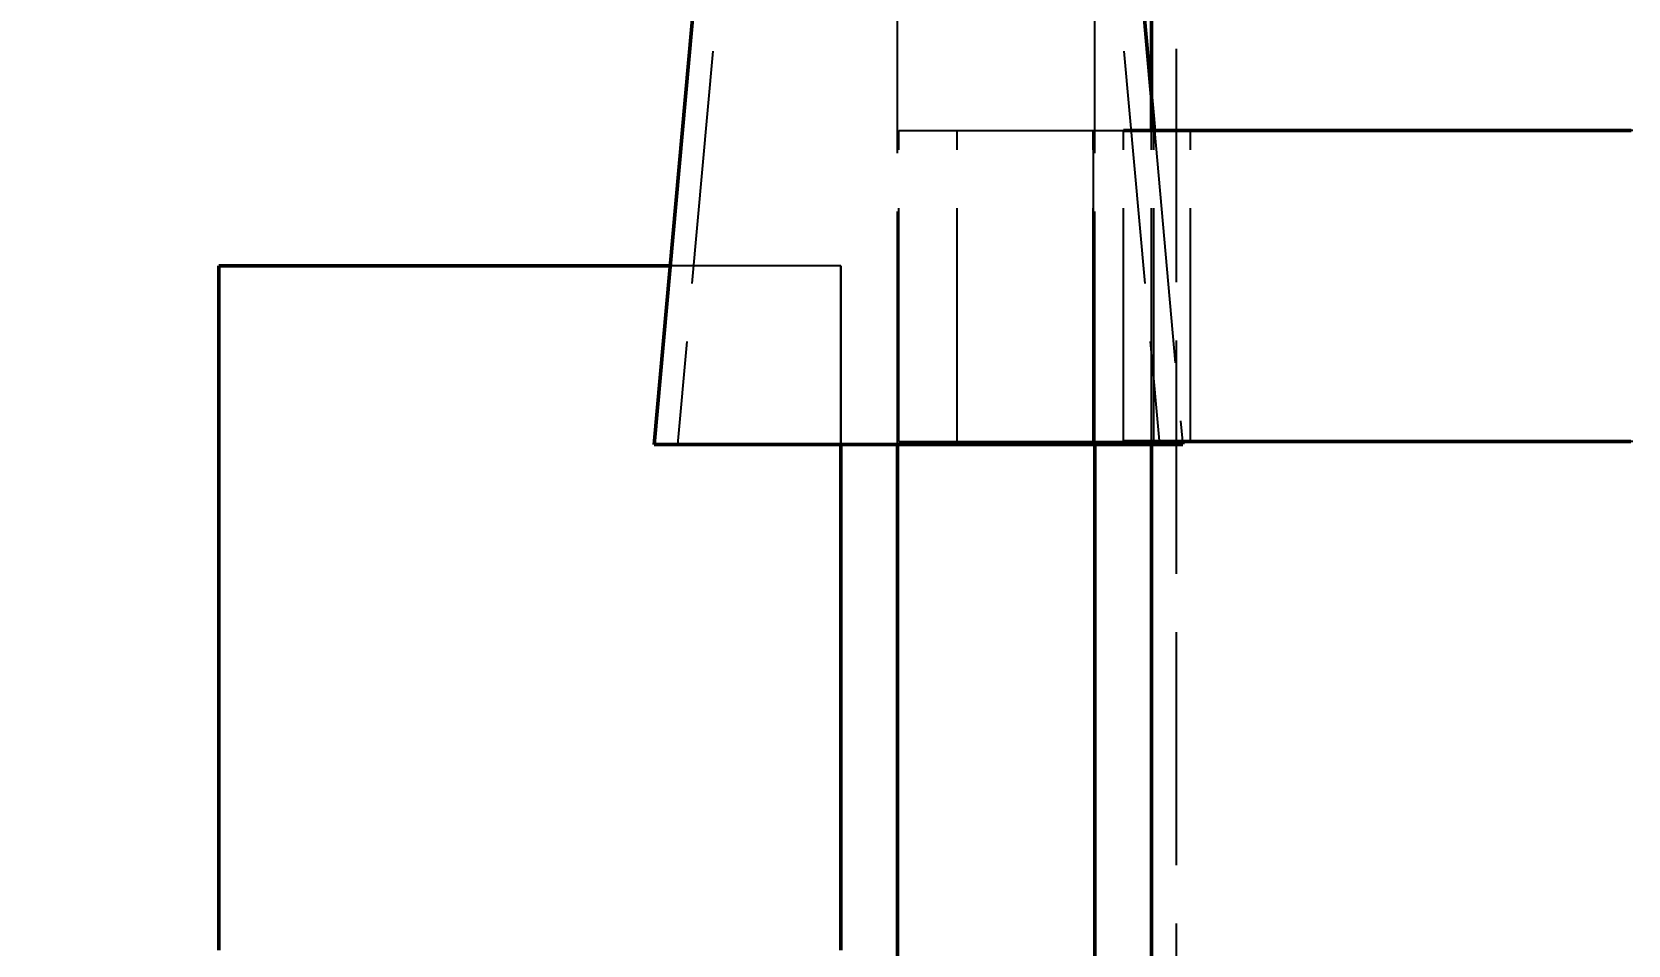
# Model space of a CAD drawing. Header units: millimetres. Extents: x 0 to 594, y 0 to 420.
# Drawn here: x 61.59 to 82.13, y 281.26 to 293.01 of the extents above; entities that cross this region are included whole.
import ezdxf

# ---------------------------------------------------------------- set-up
doc = ezdxf.new("R2010")
doc.units = ezdxf.units.MM
doc.linetypes.add('ISO02-TRAZOS', pattern=[3.75, 3, -0.75])
for name, color, linetype, lineweight in [('01-VISIBLE', 7, 'CONTINUOUS', 50), ('02-OCULTA', 4, 'ISO02-TRAZOS', 25), ('04-COTA', 3, 'CONTINUOUS', 25)]:
    doc.layers.add(name, color=color, linetype=linetype, lineweight=lineweight)
doc.styles.add('ISO3098', font='isocpeur.ttf')
doc.dimstyles.new('FLAMA-ISO', dxfattribs={"dimtxt": 3.5, "dimasz": 3, "dimexe": 2, "dimexo": 1, "dimgap": 1, "dimtad": 1, "dimdec": 1, "dimtxsty": 'ISO3098', "dimcen": 2.5, "dimclrd": 3, "dimclre": 3, "dimclrt": 3, "dimazin": 3, "dimtfac": 1, "dimtmove": 0, "dimatfit": 3, "dimlwd": 25, "dimlwe": 25})

msp = doc.modelspace()

# ---------------------------------------------------------------- linework, layer by layer
at = {"layer": '01-VISIBLE'}
for p, q in [((76, 291.74), (76, 341.62)), ((71.4, 307.7), (69.6, 287.7)), ((74.6, 307.7), (76.036, 291.74)), ((69.807, 290), (64, 290)), ((72.73, 273), (72.73, 287.7)), ((75.27, 273), (75.27, 287.7)), ((76, 267.49), (76, 287.74)), ((76.396, 287.74), (76.4, 287.7))]:
    msp.add_line(p, q, dxfattribs=at)
for points in [[(75.639, 291.74), (75.69, 291.74), (75.74, 291.74), (75.79, 291.74), (75.84, 291.74), (75.89, 291.74), (75.941, 291.74), (75.991, 291.74), (76.041, 291.74), (76.091, 291.74), (76.142, 291.74), (76.192, 291.74), (76.242, 291.74), (76.292, 291.74), (76.342, 291.74), (76.393, 291.74), (76.443, 291.74), (76.493, 291.74), (76.543, 291.74), (76.594, 291.74), (76.644, 291.74), (76.694, 291.74), (76.744, 291.74), (76.795, 291.74), (76.845, 291.74), (76.895, 291.74), (76.945, 291.74), (76.995, 291.74), (77.046, 291.74), (77.096, 291.74), (77.146, 291.74), (77.196, 291.74), (77.247, 291.74), (77.297, 291.74), (77.347, 291.74), (77.397, 291.74), (77.447, 291.74), (77.498, 291.74), (77.548, 291.74), (77.598, 291.74), (77.648, 291.74), (77.699, 291.74), (77.749, 291.74), (77.799, 291.74), (77.849, 291.74), (77.9, 291.74), (77.95, 291.74), (78, 291.74), (78.05, 291.74), (78.1, 291.74), (78.151, 291.74), (78.201, 291.74), (78.251, 291.74), (78.301, 291.74), (78.352, 291.74), (78.402, 291.74), (78.452, 291.74), (78.502, 291.74), (78.552, 291.74), (78.603, 291.74), (78.653, 291.74), (78.703, 291.74), (78.753, 291.74), (78.804, 291.74), (78.854, 291.74), (78.904, 291.74), (78.954, 291.74), (79.005, 291.74), (79.055, 291.74), (79.105, 291.74), (79.155, 291.74), (79.205, 291.74), (79.256, 291.74), (79.306, 291.74), (79.356, 291.74), (79.406, 291.74), (79.457, 291.74), (79.507, 291.74), (79.557, 291.74), (79.607, 291.74), (79.657, 291.74), (79.708, 291.74), (79.758, 291.74), (79.808, 291.74), (79.858, 291.74), (79.909, 291.74), (79.959, 291.74), (80.009, 291.74), (80.059, 291.74), (80.11, 291.74), (80.16, 291.74), (80.21, 291.74), (80.26, 291.74), (80.31, 291.74), (80.361, 291.74), (80.411, 291.74), (80.461, 291.74), (80.511, 291.74), (80.562, 291.74), (80.612, 291.74), (80.662, 291.74), (80.712, 291.74), (80.762, 291.74), (80.813, 291.74), (80.863, 291.74), (80.913, 291.74), (80.963, 291.74), (81.014, 291.74), (81.064, 291.74), (81.114, 291.74), (81.164, 291.74), (81.215, 291.74), (81.265, 291.74), (81.315, 291.74), (81.365, 291.74), (81.415, 291.74), (81.466, 291.74), (81.516, 291.74), (81.566, 291.74), (81.616, 291.74), (81.667, 291.74), (81.717, 291.74), (81.767, 291.74), (81.817, 291.74), (81.867, 291.74), (81.918, 291.74), (81.968, 291.74), (82.018, 291.74), (82.068, 291.74), (82.119, 291.74), (82.169, 291.74)], [(64, 281.2), (64, 281.3), (64, 281.4), (64, 281.5), (64, 281.6), (64, 281.7), (64, 281.8), (64, 281.9), (64, 282), (64, 282.1), (64, 282.2), (64, 282.3), (64, 282.4), (64, 282.5), (64, 282.6), (64, 282.7), (64, 282.8), (64, 282.9), (64, 283), (64, 283.1), (64, 283.2), (64, 283.3), (64, 283.4), (64, 283.5), (64, 283.6), (64, 283.7), (64, 283.8), (64, 283.9), (64, 284), (64, 284.1), (64, 284.2), (64, 284.3), (64, 284.4), (64, 284.5), (64, 284.6), (64, 284.7), (64, 284.8), (64, 284.9), (64, 285), (64, 285.1), (64, 285.2), (64, 285.3), (64, 285.4), (64, 285.5), (64, 285.6), (64, 285.7), (64, 285.8), (64, 285.9), (64, 286), (64, 286.1), (64, 286.2), (64, 286.3), (64, 286.4), (64, 286.5), (64, 286.6), (64, 286.7), (64, 286.8), (64, 286.9), (64, 287), (64, 287.1), (64, 287.2), (64, 287.3), (64, 287.4), (64, 287.5), (64, 287.6), (64, 287.7), (64, 287.8), (64, 287.9), (64, 288), (64, 288.1), (64, 288.2), (64, 288.3), (64, 288.4), (64, 288.5), (64, 288.6), (64, 288.7), (64, 288.8), (64, 288.9), (64, 289), (64, 289.1), (64, 289.2), (64, 289.3), (64, 289.4), (64, 289.5), (64, 289.6), (64, 289.7), (64, 289.8), (64, 289.9), (64, 290)], [(76.4, 287.7), (76.35, 287.7), (76.3, 287.7), (76.25, 287.7), (76.2, 287.7), (76.15, 287.7), (76.1, 287.7), (76.05, 287.7), (76, 287.7), (75.95, 287.7), (75.9, 287.7), (75.85, 287.7), (75.8, 287.7), (75.75, 287.7), (75.7, 287.7), (75.65, 287.7), (75.6, 287.7), (75.55, 287.7), (75.5, 287.7), (75.45, 287.7), (75.4, 287.7), (75.35, 287.7), (75.3, 287.7), (75.25, 287.7), (75.2, 287.7), (75.15, 287.7), (75.1, 287.7), (75.05, 287.7), (75, 287.7), (74.95, 287.7), (74.9, 287.7), (74.85, 287.7), (74.8, 287.7), (74.75, 287.7), (74.7, 287.7), (74.65, 287.7), (74.6, 287.7), (74.55, 287.7), (74.5, 287.7), (74.45, 287.7), (74.4, 287.7), (74.35, 287.7), (74.3, 287.7), (74.25, 287.7), (74.2, 287.7), (74.15, 287.7), (74.1, 287.7), (74.05, 287.7), (74, 287.7), (73.95, 287.7), (73.9, 287.7), (73.85, 287.7), (73.8, 287.7), (73.75, 287.7), (73.7, 287.7), (73.65, 287.7), (73.6, 287.7), (73.55, 287.7), (73.5, 287.7), (73.45, 287.7), (73.4, 287.7), (73.35, 287.7), (73.3, 287.7), (73.25, 287.7), (73.2, 287.7), (73.15, 287.7), (73.1, 287.7), (73.05, 287.7), (73, 287.7), (72.95, 287.7), (72.9, 287.7), (72.85, 287.7), (72.8, 287.7), (72.75, 287.7), (72.7, 287.7), (72.65, 287.7), (72.6, 287.7), (72.55, 287.7), (72.5, 287.7), (72.45, 287.7), (72.4, 287.7), (72.35, 287.7), (72.3, 287.7), (72.25, 287.7), (72.2, 287.7), (72.15, 287.7), (72.1, 287.7), (72.05, 287.7), (72, 287.7), (71.95, 287.7), (71.9, 287.7), (71.85, 287.7), (71.8, 287.7), (71.75, 287.7), (71.7, 287.7), (71.65, 287.7), (71.6, 287.7), (71.55, 287.7), (71.5, 287.7), (71.45, 287.7), (71.4, 287.7), (71.35, 287.7), (71.3, 287.7), (71.25, 287.7), (71.2, 287.7), (71.15, 287.7), (71.1, 287.7), (71.05, 287.7), (71, 287.7), (70.95, 287.7), (70.9, 287.7), (70.85, 287.7), (70.8, 287.7), (70.75, 287.7), (70.7, 287.7), (70.65, 287.7), (70.6, 287.7), (70.55, 287.7), (70.5, 287.7), (70.45, 287.7), (70.4, 287.7), (70.35, 287.7), (70.3, 287.7), (70.25, 287.7), (70.2, 287.7), (70.15, 287.7), (70.1, 287.7), (70.05, 287.7), (70, 287.7), (69.95, 287.7), (69.9, 287.7), (69.85, 287.7), (69.8, 287.7), (69.75, 287.7), (69.7, 287.7), (69.65, 287.7), (69.6, 287.7)], [(72, 281.197), (72, 281.291), (72, 281.385), (72, 281.479), (72, 281.574), (72, 281.668), (72, 281.762), (72, 281.856), (72, 281.951), (72, 282.045), (72, 282.139), (72, 282.233), (72, 282.328), (72, 282.422), (72, 282.516), (72, 282.61), (72, 282.705), (72, 282.799), (72, 282.893), (72, 282.987), (72, 283.082), (72, 283.176), (72, 283.27), (72, 283.364), (72, 283.459), (72, 283.553), (72, 283.647), (72, 283.741), (72, 283.836), (72, 283.93), (72, 284.024), (72, 284.118), (72, 284.213), (72, 284.307), (72, 284.401), (72, 284.495), (72, 284.59), (72, 284.684), (72, 284.778), (72, 284.872), (72, 284.967), (72, 285.061), (72, 285.155), (72, 285.249), (72, 285.344), (72, 285.438), (72, 285.532), (72, 285.626), (72, 285.721), (72, 285.815), (72, 285.909), (72, 286.003), (72, 286.098), (72, 286.192), (72, 286.286), (72, 286.38), (72, 286.475), (72, 286.569), (72, 286.663), (72, 286.757), (72, 286.852), (72, 286.946), (72, 287.04), (72, 287.134), (72, 287.229), (72, 287.323), (72, 287.417), (72, 287.511), (72, 287.606), (72, 287.7)], [(75.639, 287.74), (75.689, 287.74), (75.74, 287.74), (75.79, 287.74), (75.84, 287.74), (75.89, 287.74), (75.941, 287.74), (75.991, 287.74), (76.041, 287.74), (76.091, 287.74), (76.141, 287.74), (76.192, 287.74), (76.242, 287.74), (76.292, 287.74), (76.342, 287.74), (76.392, 287.74), (76.443, 287.74), (76.493, 287.74), (76.543, 287.74), (76.593, 287.74), (76.643, 287.74), (76.694, 287.74), (76.744, 287.74), (76.794, 287.74), (76.844, 287.74), (76.894, 287.74), (76.945, 287.74), (76.995, 287.74), (77.045, 287.74), (77.095, 287.74), (77.145, 287.74), (77.196, 287.74), (77.246, 287.74), (77.296, 287.74), (77.346, 287.74), (77.396, 287.74), (77.447, 287.74), (77.497, 287.74), (77.547, 287.74), (77.597, 287.74), (77.647, 287.74), (77.698, 287.74), (77.748, 287.74), (77.798, 287.74), (77.848, 287.74), (77.898, 287.74), (77.949, 287.74), (77.999, 287.74), (78.049, 287.74), (78.099, 287.74), (78.149, 287.74), (78.2, 287.74), (78.25, 287.74), (78.3, 287.74), (78.35, 287.74), (78.4, 287.74), (78.451, 287.74), (78.501, 287.74), (78.551, 287.74), (78.601, 287.74), (78.651, 287.74), (78.702, 287.74), (78.752, 287.74), (78.802, 287.74), (78.852, 287.74), (78.902, 287.74), (78.953, 287.74), (79.003, 287.74), (79.053, 287.74), (79.103, 287.74), (79.153, 287.74), (79.204, 287.74), (79.254, 287.74), (79.304, 287.74), (79.354, 287.74), (79.404, 287.74), (79.455, 287.74), (79.505, 287.74), (79.555, 287.74), (79.605, 287.74), (79.655, 287.74), (79.706, 287.74), (79.756, 287.74), (79.806, 287.74), (79.856, 287.74), (79.906, 287.74), (79.957, 287.74), (80.007, 287.74), (80.057, 287.74), (80.107, 287.74), (80.157, 287.74), (80.208, 287.74), (80.258, 287.74), (80.308, 287.74), (80.358, 287.74), (80.408, 287.74), (80.459, 287.74), (80.509, 287.74), (80.559, 287.74), (80.609, 287.74), (80.659, 287.74), (80.71, 287.74), (80.76, 287.74), (80.81, 287.74), (80.86, 287.74), (80.91, 287.74), (80.961, 287.74), (81.011, 287.74), (81.061, 287.74), (81.111, 287.74), (81.162, 287.74), (81.212, 287.74), (81.262, 287.74), (81.312, 287.74), (81.362, 287.74), (81.413, 287.74), (81.463, 287.74), (81.513, 287.74), (81.563, 287.74), (81.613, 287.74), (81.664, 287.74), (81.714, 287.74), (81.764, 287.74), (81.814, 287.74), (81.864, 287.74), (81.915, 287.74), (81.965, 287.74), (82.015, 287.74), (82.065, 287.74), (82.115, 287.74), (82.166, 287.74)]]:
    msp.add_lwpolyline(points, dxfattribs=at)
at = {"layer": '02-OCULTA'}
for p, q in [((72.73, 287.7), (72.73, 361.398)), ((76.32, 267.29), (76.32, 344.3)), ((71.7, 307.7), (69.9, 287.7)), ((74.3, 307.7), (76.1, 287.7)), ((75.27, 287.7), (75.27, 300.256)), ((72.75, 291.74), (75.25, 291.74)), ((72.75, 291.74), (73.5, 291.74)), ((72.75, 287.74), (72.75, 291.74)), ((72.75, 287.74), (72.75, 291.74)), ((73.5, 291.74), (75.639, 291.74)), ((73.5, 287.74), (73.5, 291.74)), ((73.5, 287.74), (73.5, 291.74)), ((75.25, 291.74), (75.639, 291.74)), ((75.25, 291.74), (75.25, 287.74)), ((75.25, 287.74), (75.25, 291.74)), ((75.639, 287.74), (75.639, 291.74)), ((75.639, 287.74), (75.639, 291.74)), ((76, 287.74), (76, 291.74)), ((76.03, 287.74), (76.03, 291.74)), ((76.03, 287.74), (76.03, 291.74)), ((76.03, 291.74), (76.5, 291.74)), ((76.03, 291.74), (76.5, 291.74)), ((76.036, 291.74), (76.396, 287.74)), ((76.5, 287.74), (76.5, 291.74)), ((76.5, 287.74), (76.5, 291.74)), ((72, 290), (69.807, 290)), ((72.75, 287.74), (75.25, 287.74)), ((72.75, 287.74), (73.5, 287.74)), ((73.5, 287.74), (75.639, 287.74)), ((75.25, 287.74), (75.639, 287.74)), ((76.03, 287.74), (76.5, 287.74)), ((76.03, 287.74), (76.5, 287.74))]:
    msp.add_line(p, q, dxfattribs=at)
for points in [[(82.193, 291.74), (82.094, 291.74), (81.995, 291.74), (81.895, 291.74), (81.796, 291.74), (81.697, 291.74), (81.598, 291.74), (81.498, 291.74), (81.399, 291.74), (81.3, 291.74), (81.2, 291.74), (81.101, 291.74), (81.002, 291.74), (80.902, 291.74), (80.803, 291.74), (80.704, 291.74), (80.604, 291.74), (80.505, 291.74), (80.406, 291.74), (80.307, 291.74), (80.207, 291.74), (80.108, 291.74), (80.009, 291.74), (79.909, 291.74), (79.81, 291.74), (79.711, 291.74), (79.611, 291.74), (79.512, 291.74), (79.413, 291.74), (79.314, 291.74), (79.214, 291.74), (79.115, 291.74), (79.016, 291.74), (78.916, 291.74), (78.817, 291.74), (78.718, 291.74), (78.618, 291.74), (78.519, 291.74), (78.42, 291.74), (78.32, 291.74), (78.221, 291.74), (78.122, 291.74), (78.023, 291.74), (77.923, 291.74), (77.824, 291.74), (77.725, 291.74), (77.625, 291.74), (77.526, 291.74), (77.427, 291.74), (77.327, 291.74), (77.228, 291.74), (77.129, 291.74), (77.03, 291.74), (76.93, 291.74), (76.831, 291.74), (76.732, 291.74), (76.632, 291.74), (76.533, 291.74), (76.434, 291.74), (76.334, 291.74), (76.235, 291.74), (76.136, 291.74), (76.037, 291.74), (75.937, 291.74), (75.838, 291.74), (75.739, 291.74), (75.639, 291.74)], [(76.03, 291.74), (76.127, 291.74), (76.225, 291.74), (76.322, 291.74), (76.419, 291.74), (76.517, 291.74), (76.614, 291.74), (76.712, 291.74), (76.809, 291.74), (76.906, 291.74), (77.004, 291.74), (77.101, 291.74), (77.198, 291.74), (77.296, 291.74), (77.393, 291.74), (77.49, 291.74), (77.588, 291.74), (77.685, 291.74), (77.782, 291.74), (77.88, 291.74), (77.977, 291.74), (78.074, 291.74), (78.172, 291.74), (78.269, 291.74), (78.366, 291.74), (78.464, 291.74), (78.561, 291.74), (78.659, 291.74), (78.756, 291.74), (78.853, 291.74), (78.951, 291.74), (79.048, 291.74), (79.145, 291.74), (79.243, 291.74), (79.34, 291.74), (79.437, 291.74), (79.535, 291.74), (79.632, 291.74), (79.729, 291.74), (79.827, 291.74), (79.924, 291.74), (80.021, 291.74), (80.119, 291.74), (80.216, 291.74), (80.313, 291.74), (80.411, 291.74), (80.508, 291.74), (80.606, 291.74), (80.703, 291.74), (80.8, 291.74), (80.898, 291.74), (80.995, 291.74), (81.092, 291.74), (81.19, 291.74), (81.287, 291.74), (81.384, 291.74), (81.482, 291.74), (81.579, 291.74), (81.676, 291.74), (81.774, 291.74), (81.871, 291.74), (81.968, 291.74), (82.066, 291.74), (82.163, 291.74)], [(82.163, 291.74), (82.066, 291.74), (81.968, 291.74), (81.871, 291.74), (81.774, 291.74), (81.676, 291.74), (81.579, 291.74), (81.482, 291.74), (81.384, 291.74), (81.287, 291.74), (81.19, 291.74), (81.092, 291.74), (80.995, 291.74), (80.898, 291.74), (80.8, 291.74), (80.703, 291.74), (80.606, 291.74), (80.508, 291.74), (80.411, 291.74), (80.313, 291.74), (80.216, 291.74), (80.119, 291.74), (80.021, 291.74), (79.924, 291.74), (79.827, 291.74), (79.729, 291.74), (79.632, 291.74), (79.535, 291.74), (79.437, 291.74), (79.34, 291.74), (79.243, 291.74), (79.145, 291.74), (79.048, 291.74), (78.951, 291.74), (78.853, 291.74), (78.756, 291.74), (78.659, 291.74), (78.561, 291.74), (78.464, 291.74), (78.366, 291.74), (78.269, 291.74), (78.172, 291.74), (78.074, 291.74), (77.977, 291.74), (77.88, 291.74), (77.782, 291.74), (77.685, 291.74), (77.588, 291.74), (77.49, 291.74), (77.393, 291.74), (77.296, 291.74), (77.198, 291.74), (77.101, 291.74), (77.004, 291.74), (76.906, 291.74), (76.809, 291.74), (76.712, 291.74), (76.614, 291.74), (76.517, 291.74), (76.419, 291.74), (76.322, 291.74), (76.225, 291.74), (76.127, 291.74), (76.03, 291.74)], [(64, 290), (64, 289.9), (64, 289.8), (64, 289.7), (64, 289.6), (64, 289.5), (64, 289.4), (64, 289.3), (64, 289.2), (64, 289.1), (64, 289), (64, 288.9), (64, 288.8), (64, 288.7), (64, 288.6), (64, 288.5), (64, 288.4), (64, 288.3), (64, 288.2), (64, 288.1), (64, 288), (64, 287.9), (64, 287.8), (64, 287.7), (64, 287.6), (64, 287.5), (64, 287.4), (64, 287.3), (64, 287.2), (64, 287.1), (64, 287), (64, 286.9), (64, 286.8), (64, 286.7), (64, 286.6), (64, 286.5), (64, 286.4), (64, 286.3), (64, 286.2), (64, 286.1), (64, 286), (64, 285.9), (64, 285.8), (64, 285.7), (64, 285.6), (64, 285.5), (64, 285.4), (64, 285.3), (64, 285.2), (64, 285.1), (64, 285), (64, 284.9), (64, 284.8), (64, 284.7), (64, 284.6), (64, 284.5), (64, 284.4), (64, 284.3), (64, 284.2), (64, 284.1), (64, 284), (64, 283.9), (64, 283.8), (64, 283.7), (64, 283.6), (64, 283.5), (64, 283.4), (64, 283.3), (64, 283.2), (64, 283.1), (64, 283), (64, 282.9), (64, 282.8), (64, 282.7), (64, 282.6), (64, 282.5), (64, 282.4), (64, 282.3), (64, 282.2), (64, 282.1), (64, 282), (64, 281.9), (64, 281.8), (64, 281.7), (64, 281.6), (64, 281.5), (64, 281.4), (64, 281.3), (64, 281.2)], [(72, 287.7), (72, 287.75), (72, 287.8), (72, 287.85), (72, 287.9), (72, 287.95), (72, 288), (72, 288.05), (72, 288.1), (72, 288.15), (72, 288.2), (72, 288.25), (72, 288.3), (72, 288.35), (72, 288.4), (72, 288.45), (72, 288.5), (72, 288.55), (72, 288.6), (72, 288.65), (72, 288.7), (72, 288.75), (72, 288.8), (72, 288.85), (72, 288.9), (72, 288.95), (72, 289), (72, 289.05), (72, 289.1), (72, 289.15), (72, 289.2), (72, 289.25), (72, 289.3), (72, 289.35), (72, 289.4), (72, 289.45), (72, 289.5), (72, 289.55), (72, 289.6), (72, 289.65), (72, 289.7), (72, 289.75), (72, 289.8), (72, 289.85), (72, 289.9), (72, 289.95), (72, 290)], [(72, 290), (72, 289.9), (72, 289.8), (72, 289.7), (72, 289.6), (72, 289.5), (72, 289.4), (72, 289.3), (72, 289.2), (72, 289.1), (72, 289), (72, 288.9), (72, 288.8), (72, 288.7), (72, 288.6), (72, 288.5), (72, 288.4), (72, 288.3), (72, 288.2), (72, 288.1), (72, 288), (72, 287.9), (72, 287.8), (72, 287.7), (72, 287.6), (72, 287.5), (72, 287.4), (72, 287.3), (72, 287.2), (72, 287.1), (72, 287), (72, 286.9), (72, 286.8), (72, 286.7), (72, 286.6), (72, 286.5), (72, 286.4), (72, 286.3), (72, 286.2), (72, 286.1), (72, 286), (72, 285.9), (72, 285.8), (72, 285.7), (72, 285.6), (72, 285.5), (72, 285.4), (72, 285.3), (72, 285.2), (72, 285.1), (72, 285), (72, 284.9), (72, 284.8), (72, 284.7), (72, 284.6), (72, 284.5), (72, 284.4), (72, 284.3), (72, 284.2), (72, 284.1), (72, 284), (72, 283.9), (72, 283.8), (72, 283.7), (72, 283.6), (72, 283.5), (72, 283.4), (72, 283.3), (72, 283.2), (72, 283.1), (72, 283), (72, 282.9), (72, 282.8), (72, 282.7), (72, 282.6), (72, 282.5), (72, 282.4), (72, 282.3), (72, 282.2), (72, 282.1), (72, 282), (72, 281.9), (72, 281.8), (72, 281.7), (72, 281.6), (72, 281.5), (72, 281.4), (72, 281.3), (72, 281.2)], [(69.6, 287.7), (69.65, 287.7), (69.7, 287.7), (69.75, 287.7), (69.8, 287.7), (69.85, 287.7), (69.9, 287.7), (69.95, 287.7), (70, 287.7), (70.05, 287.7), (70.1, 287.7), (70.15, 287.7), (70.2, 287.7), (70.25, 287.7), (70.3, 287.7), (70.35, 287.7), (70.4, 287.7), (70.45, 287.7), (70.5, 287.7), (70.55, 287.7), (70.6, 287.7), (70.65, 287.7), (70.7, 287.7), (70.75, 287.7), (70.8, 287.7), (70.85, 287.7), (70.9, 287.7), (70.95, 287.7), (71, 287.7), (71.05, 287.7), (71.1, 287.7), (71.15, 287.7), (71.2, 287.7), (71.25, 287.7), (71.3, 287.7), (71.35, 287.7), (71.4, 287.7), (71.45, 287.7), (71.5, 287.7), (71.55, 287.7), (71.6, 287.7), (71.65, 287.7), (71.7, 287.7), (71.75, 287.7), (71.8, 287.7), (71.85, 287.7), (71.9, 287.7), (71.95, 287.7), (72, 287.7), (72.05, 287.7), (72.1, 287.7), (72.15, 287.7), (72.2, 287.7), (72.25, 287.7), (72.3, 287.7), (72.35, 287.7), (72.4, 287.7), (72.45, 287.7), (72.5, 287.7), (72.55, 287.7), (72.6, 287.7), (72.65, 287.7), (72.7, 287.7), (72.75, 287.7), (72.8, 287.7), (72.85, 287.7), (72.9, 287.7), (72.95, 287.7), (73, 287.7), (73.05, 287.7), (73.1, 287.7), (73.15, 287.7), (73.2, 287.7), (73.25, 287.7), (73.3, 287.7), (73.35, 287.7), (73.4, 287.7), (73.45, 287.7), (73.5, 287.7), (73.55, 287.7), (73.6, 287.7), (73.65, 287.7), (73.7, 287.7), (73.75, 287.7), (73.8, 287.7), (73.85, 287.7), (73.9, 287.7), (73.95, 287.7), (74, 287.7), (74.05, 287.7), (74.1, 287.7), (74.15, 287.7), (74.2, 287.7), (74.25, 287.7), (74.3, 287.7), (74.35, 287.7), (74.4, 287.7), (74.45, 287.7), (74.5, 287.7), (74.55, 287.7), (74.6, 287.7), (74.65, 287.7), (74.7, 287.7), (74.75, 287.7), (74.8, 287.7), (74.85, 287.7), (74.9, 287.7), (74.95, 287.7), (75, 287.7), (75.05, 287.7), (75.1, 287.7), (75.15, 287.7), (75.2, 287.7), (75.25, 287.7), (75.3, 287.7), (75.35, 287.7), (75.4, 287.7), (75.45, 287.7), (75.5, 287.7), (75.55, 287.7), (75.6, 287.7), (75.65, 287.7), (75.7, 287.7), (75.75, 287.7), (75.8, 287.7), (75.85, 287.7), (75.9, 287.7), (75.95, 287.7), (76, 287.7), (76.05, 287.7), (76.1, 287.7), (76.15, 287.7), (76.2, 287.7), (76.25, 287.7), (76.3, 287.7), (76.35, 287.7), (76.4, 287.7)], [(69.9, 287.7), (69.95, 287.7), (70, 287.7), (70.05, 287.7), (70.1, 287.7), (70.15, 287.7), (70.2, 287.7), (70.25, 287.7), (70.3, 287.7), (70.35, 287.7), (70.4, 287.7), (70.45, 287.7), (70.5, 287.7), (70.55, 287.7), (70.6, 287.7), (70.65, 287.7), (70.7, 287.7), (70.75, 287.7), (70.8, 287.7), (70.85, 287.7), (70.9, 287.7), (70.95, 287.7), (71, 287.7), (71.05, 287.7), (71.1, 287.7), (71.15, 287.7), (71.2, 287.7), (71.25, 287.7), (71.3, 287.7), (71.35, 287.7), (71.4, 287.7), (71.45, 287.7), (71.5, 287.7), (71.55, 287.7), (71.6, 287.7), (71.65, 287.7), (71.7, 287.7), (71.75, 287.7), (71.8, 287.7), (71.85, 287.7), (71.9, 287.7), (71.95, 287.7), (72, 287.7), (72.05, 287.7), (72.1, 287.7), (72.15, 287.7), (72.2, 287.7), (72.25, 287.7), (72.3, 287.7), (72.35, 287.7), (72.4, 287.7), (72.45, 287.7), (72.5, 287.7), (72.55, 287.7), (72.6, 287.7), (72.65, 287.7), (72.7, 287.7), (72.75, 287.7), (72.8, 287.7), (72.85, 287.7), (72.9, 287.7), (72.95, 287.7), (73, 287.7), (73.05, 287.7), (73.1, 287.7), (73.15, 287.7), (73.2, 287.7), (73.25, 287.7), (73.3, 287.7), (73.35, 287.7), (73.4, 287.7), (73.45, 287.7), (73.5, 287.7), (73.55, 287.7), (73.6, 287.7), (73.65, 287.7), (73.7, 287.7), (73.75, 287.7), (73.8, 287.7), (73.85, 287.7), (73.9, 287.7), (73.95, 287.7), (74, 287.7), (74.05, 287.7), (74.1, 287.7), (74.15, 287.7), (74.2, 287.7), (74.25, 287.7), (74.3, 287.7), (74.35, 287.7), (74.4, 287.7), (74.45, 287.7), (74.5, 287.7), (74.55, 287.7), (74.6, 287.7), (74.65, 287.7), (74.7, 287.7), (74.75, 287.7), (74.8, 287.7), (74.85, 287.7), (74.9, 287.7), (74.95, 287.7), (75, 287.7), (75.05, 287.7), (75.1, 287.7), (75.15, 287.7), (75.2, 287.7), (75.25, 287.7), (75.3, 287.7), (75.35, 287.7), (75.4, 287.7), (75.45, 287.7), (75.5, 287.7), (75.55, 287.7), (75.6, 287.7), (75.65, 287.7), (75.7, 287.7), (75.75, 287.7), (75.8, 287.7), (75.85, 287.7), (75.9, 287.7), (75.95, 287.7), (76, 287.7), (76.05, 287.7), (76.1, 287.7)], [(76.1, 287.7), (76.05, 287.7), (76, 287.7), (75.95, 287.7), (75.9, 287.7), (75.85, 287.7), (75.8, 287.7), (75.75, 287.7), (75.7, 287.7), (75.65, 287.7), (75.6, 287.7), (75.55, 287.7), (75.5, 287.7), (75.45, 287.7), (75.4, 287.7), (75.35, 287.7), (75.3, 287.7), (75.25, 287.7), (75.2, 287.7), (75.15, 287.7), (75.1, 287.7), (75.05, 287.7), (75, 287.7), (74.95, 287.7), (74.9, 287.7), (74.85, 287.7), (74.8, 287.7), (74.75, 287.7), (74.7, 287.7), (74.65, 287.7), (74.6, 287.7), (74.55, 287.7), (74.5, 287.7), (74.45, 287.7), (74.4, 287.7), (74.35, 287.7), (74.3, 287.7), (74.25, 287.7), (74.2, 287.7), (74.15, 287.7), (74.1, 287.7), (74.05, 287.7), (74, 287.7), (73.95, 287.7), (73.9, 287.7), (73.85, 287.7), (73.8, 287.7), (73.75, 287.7), (73.7, 287.7), (73.65, 287.7), (73.6, 287.7), (73.55, 287.7), (73.5, 287.7), (73.45, 287.7), (73.4, 287.7), (73.35, 287.7), (73.3, 287.7), (73.25, 287.7), (73.2, 287.7), (73.15, 287.7), (73.1, 287.7), (73.05, 287.7), (73, 287.7), (72.95, 287.7), (72.9, 287.7), (72.85, 287.7), (72.8, 287.7), (72.75, 287.7), (72.7, 287.7), (72.65, 287.7), (72.6, 287.7), (72.55, 287.7), (72.5, 287.7), (72.45, 287.7), (72.4, 287.7), (72.35, 287.7), (72.3, 287.7), (72.25, 287.7), (72.2, 287.7), (72.15, 287.7), (72.1, 287.7), (72.05, 287.7), (72, 287.7), (71.95, 287.7), (71.9, 287.7), (71.85, 287.7), (71.8, 287.7), (71.75, 287.7), (71.7, 287.7), (71.65, 287.7), (71.6, 287.7), (71.55, 287.7), (71.5, 287.7), (71.45, 287.7), (71.4, 287.7), (71.35, 287.7), (71.3, 287.7), (71.25, 287.7), (71.2, 287.7), (71.15, 287.7), (71.1, 287.7), (71.05, 287.7), (71, 287.7), (70.95, 287.7), (70.9, 287.7), (70.85, 287.7), (70.8, 287.7), (70.75, 287.7), (70.7, 287.7), (70.65, 287.7), (70.6, 287.7), (70.55, 287.7), (70.5, 287.7), (70.45, 287.7), (70.4, 287.7), (70.35, 287.7), (70.3, 287.7), (70.25, 287.7), (70.2, 287.7), (70.15, 287.7), (70.1, 287.7), (70.05, 287.7), (70, 287.7), (69.95, 287.7), (69.9, 287.7)], [(82.193, 287.74), (82.094, 287.74), (81.995, 287.74), (81.895, 287.74), (81.796, 287.74), (81.697, 287.74), (81.598, 287.74), (81.498, 287.74), (81.399, 287.74), (81.3, 287.74), (81.2, 287.74), (81.101, 287.74), (81.002, 287.74), (80.902, 287.74), (80.803, 287.74), (80.704, 287.74), (80.604, 287.74), (80.505, 287.74), (80.406, 287.74), (80.307, 287.74), (80.207, 287.74), (80.108, 287.74), (80.009, 287.74), (79.909, 287.74), (79.81, 287.74), (79.711, 287.74), (79.611, 287.74), (79.512, 287.74), (79.413, 287.74), (79.314, 287.74), (79.214, 287.74), (79.115, 287.74), (79.016, 287.74), (78.916, 287.74), (78.817, 287.74), (78.718, 287.74), (78.618, 287.74), (78.519, 287.74), (78.42, 287.74), (78.32, 287.74), (78.221, 287.74), (78.122, 287.74), (78.023, 287.74), (77.923, 287.74), (77.824, 287.74), (77.725, 287.74), (77.625, 287.74), (77.526, 287.74), (77.427, 287.74), (77.327, 287.74), (77.228, 287.74), (77.129, 287.74), (77.03, 287.74), (76.93, 287.74), (76.831, 287.74), (76.732, 287.74), (76.632, 287.74), (76.533, 287.74), (76.434, 287.74), (76.334, 287.74), (76.235, 287.74), (76.136, 287.74), (76.037, 287.74), (75.937, 287.74), (75.838, 287.74), (75.739, 287.74), (75.639, 287.74)], [(76.03, 287.74), (76.127, 287.74), (76.225, 287.74), (76.322, 287.74), (76.419, 287.74), (76.517, 287.74), (76.614, 287.74), (76.712, 287.74), (76.809, 287.74), (76.906, 287.74), (77.004, 287.74), (77.101, 287.74), (77.198, 287.74), (77.296, 287.74), (77.393, 287.74), (77.49, 287.74), (77.588, 287.74), (77.685, 287.74), (77.782, 287.74), (77.88, 287.74), (77.977, 287.74), (78.074, 287.74), (78.172, 287.74), (78.269, 287.74), (78.366, 287.74), (78.464, 287.74), (78.561, 287.74), (78.659, 287.74), (78.756, 287.74), (78.853, 287.74), (78.951, 287.74), (79.048, 287.74), (79.145, 287.74), (79.243, 287.74), (79.34, 287.74), (79.437, 287.74), (79.535, 287.74), (79.632, 287.74), (79.729, 287.74), (79.827, 287.74), (79.924, 287.74), (80.021, 287.74), (80.119, 287.74), (80.216, 287.74), (80.313, 287.74), (80.411, 287.74), (80.508, 287.74), (80.606, 287.74), (80.703, 287.74), (80.8, 287.74), (80.898, 287.74), (80.995, 287.74), (81.092, 287.74), (81.19, 287.74), (81.287, 287.74), (81.384, 287.74), (81.482, 287.74), (81.579, 287.74), (81.676, 287.74), (81.774, 287.74), (81.871, 287.74), (81.968, 287.74), (82.066, 287.74), (82.163, 287.74)], [(82.163, 287.74), (82.066, 287.74), (81.968, 287.74), (81.871, 287.74), (81.774, 287.74), (81.676, 287.74), (81.579, 287.74), (81.482, 287.74), (81.384, 287.74), (81.287, 287.74), (81.19, 287.74), (81.092, 287.74), (80.995, 287.74), (80.898, 287.74), (80.8, 287.74), (80.703, 287.74), (80.606, 287.74), (80.508, 287.74), (80.411, 287.74), (80.313, 287.74), (80.216, 287.74), (80.119, 287.74), (80.021, 287.74), (79.924, 287.74), (79.827, 287.74), (79.729, 287.74), (79.632, 287.74), (79.535, 287.74), (79.437, 287.74), (79.34, 287.74), (79.243, 287.74), (79.145, 287.74), (79.048, 287.74), (78.951, 287.74), (78.853, 287.74), (78.756, 287.74), (78.659, 287.74), (78.561, 287.74), (78.464, 287.74), (78.366, 287.74), (78.269, 287.74), (78.172, 287.74), (78.074, 287.74), (77.977, 287.74), (77.88, 287.74), (77.782, 287.74), (77.685, 287.74), (77.588, 287.74), (77.49, 287.74), (77.393, 287.74), (77.296, 287.74), (77.198, 287.74), (77.101, 287.74), (77.004, 287.74), (76.906, 287.74), (76.809, 287.74), (76.712, 287.74), (76.614, 287.74), (76.517, 287.74), (76.419, 287.74), (76.322, 287.74), (76.225, 287.74), (76.127, 287.74), (76.03, 287.74)]]:
    msp.add_lwpolyline(points, dxfattribs=at)

# ---------------------------------------------------------------- dimensions: what is measured, and where the dimension line sits
at = {"layer": '04-COTA'}
for base, p1, p2 in [((42, 250), (64, 250), (64, 390)), ((53, 250), (76, 250), (92.5, 360.518))]:
    msp.add_linear_dim(base=base, p1=p1, p2=p2, angle=90, dimstyle='FLAMA-ISO', override={"dimlfac": 10}, dxfattribs=at).render()

doc.saveas('drawing.dxf')
